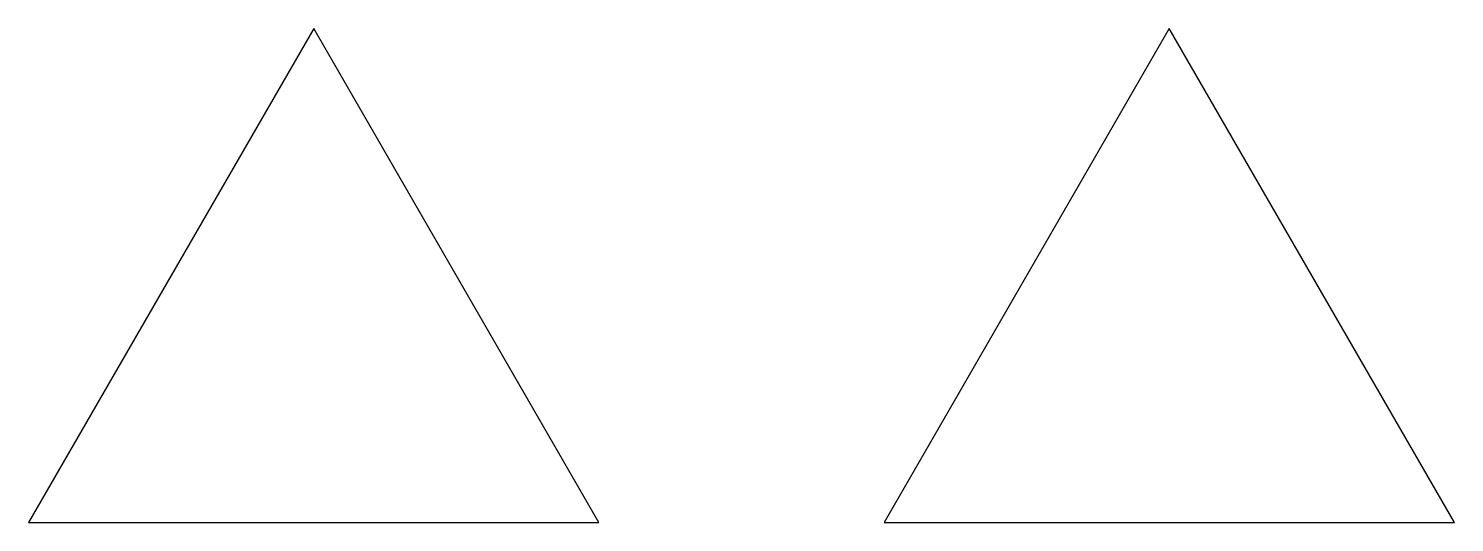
# Model space of a CAD drawing. Header units: millimetres. Extents: x 10 to 60, y 10 to 27.3.
import ezdxf

# ---------------------------------------------------------------- set-up
doc = ezdxf.new("R2010")
doc.units = ezdxf.units.MM
doc.layers.get('0').update_dxf_attribs({"lineweight": 25, "true_color": 0xffffff})

# ---------------------------------------------------------------- blocks, each defined once
blk = doc.blocks.new('block 1')
at = {"flags": 128}
blk.add_lwpolyline([(0, 0), (20, 0), (10, 17.321)], close=True, dxfattribs=at)

msp = doc.modelspace()

# ---------------------------------------------------------------- block references
for p in [(10, 10), (40, 10)]:
    msp.add_blockref('block 1', p)

doc.saveas('drawing.dxf')
